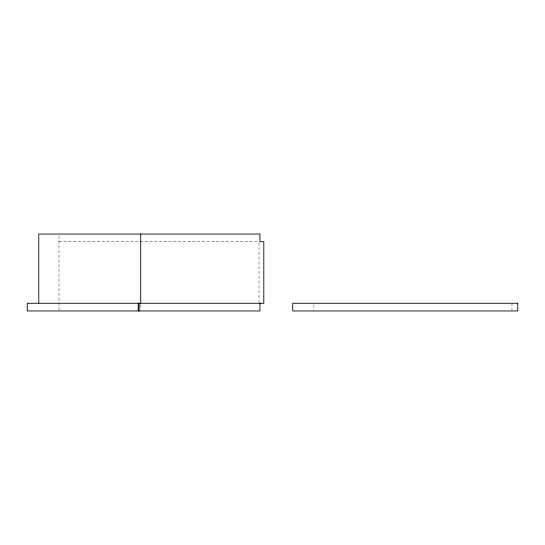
<?xml version="1.0" encoding="UTF-8"?>
<svg xmlns="http://www.w3.org/2000/svg" width="545" height="545" viewBox="0 0 545 545"><rect width="100%" height="100%" fill="white"/><g stroke="black" fill="none" stroke-linecap="round" stroke-linejoin="round"><path stroke-width="0.41" stroke-dasharray="2.73 2.04" d="M58.983 310.119L58.983 234.806M58.983 241.728L139.724 241.728M140.058 241.728L258.895 241.728M511.98 303.272L511.98 310.194M313.893 304.812L313.893 310.194M258.998 242.573L258.998 302.523M140.719 304.716L140.719 310.003"/><path stroke-width="0.82" d="M259.958 303.272L259.958 310.963L27.25 310.963L27.25 303.272L263.807 303.272L263.807 241.728L259.958 241.728L259.958 234.037L38.79 234.037L38.79 303.272M140.719 234.037L140.719 303.272M139.104 303.272L139.104 310.963M138.226 303.272L138.226 310.963M517.75 303.272L292.733 303.272L292.733 310.963L517.75 310.963L517.75 303.272"/></g></svg>
